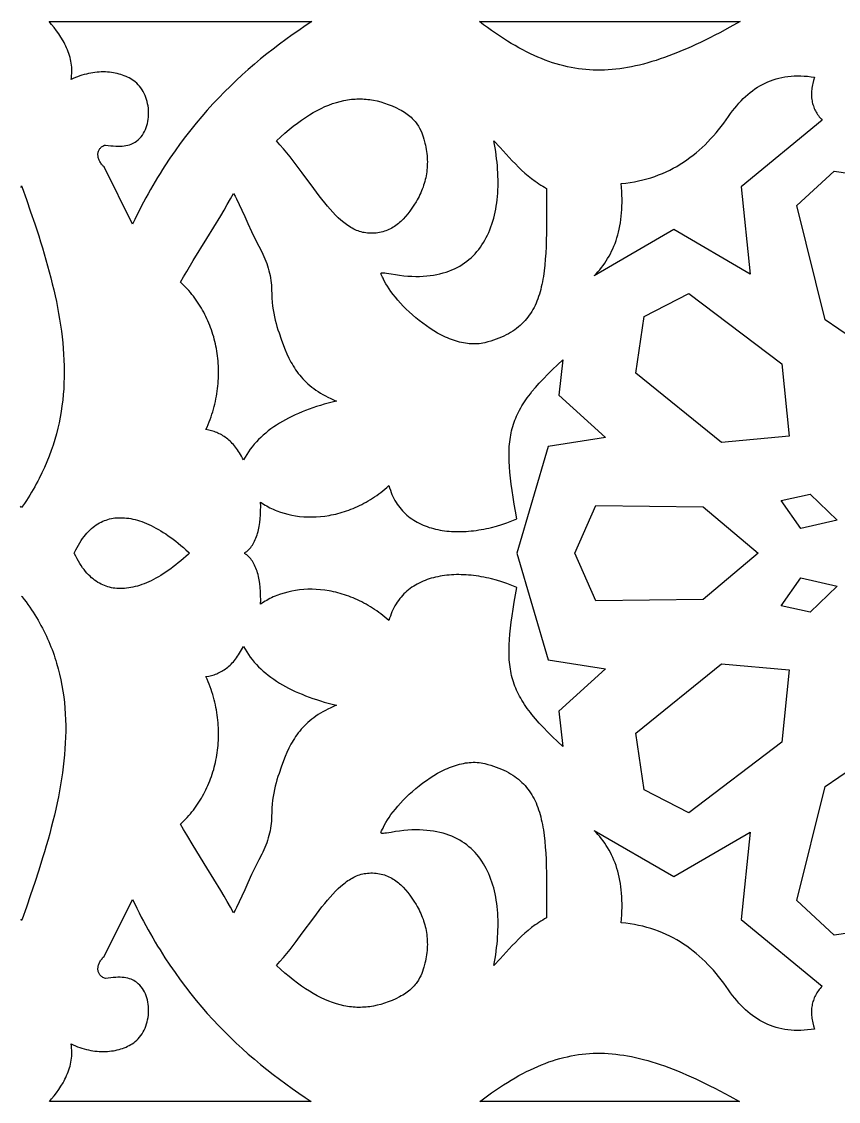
# Model space of a CAD drawing. Extents: x -575 to 575, y -425 to 425.
# Drawn here: x -136.1 to -75.6, y -365 to -285 of the extents above; entities that cross this region are included whole.
import ezdxf

# ---------------------------------------------------------------- set-up
doc = ezdxf.new("R2010")
doc.units = 0
doc.layers.add('LAYER_1', color=18, linetype='CONTINUOUS')

msp = doc.modelspace()

# ---------------------------------------------------------------- linework, layer by layer
at = {"layer": 'LAYER_1'}
for points in [[(-115.069, -285.356), (-115.553, -285.683), (-116.033, -286.018), (-116.51, -286.36), (-116.984, -286.709), (-117.453, -287.066), (-117.919, -287.431), (-118.381, -287.804), (-118.838, -288.186), (-119.291, -288.577), (-119.74, -288.977), (-120.184, -289.386), (-120.623, -289.806), (-121.058, -290.235), (-121.487, -290.675), (-121.911, -291.125), (-122.33, -291.587), (-122.743, -292.059), (-123.151, -292.544), (-123.553, -293.04), (-123.949, -293.548), (-124.339, -294.069), (-124.722, -294.603), (-125.099, -295.15), (-125.47, -295.71), (-125.653, -295.995), (-125.834, -296.284), (-126.014, -296.576), (-126.191, -296.872), (-126.367, -297.171), (-126.542, -297.474), (-126.714, -297.78), (-126.885, -298.091), (-127.054, -298.405), (-127.221, -298.722), (-127.386, -299.044), (-127.549, -299.369), (-127.711, -299.698), (-127.87, -300.031), (-129.981, -295.799), (-130.034, -295.747), (-130.085, -295.694), (-130.132, -295.639), (-130.176, -295.583), (-130.217, -295.525), (-130.254, -295.467), (-130.288, -295.407), (-130.319, -295.347), (-130.346, -295.287), (-130.37, -295.226), (-130.389, -295.165), (-130.406, -295.104), (-130.418, -295.044), (-130.427, -294.984), (-130.432, -294.924), (-130.433, -294.865), (-130.43, -294.807), (-130.423, -294.751), (-130.412, -294.695), (-130.396, -294.641), (-130.377, -294.589), (-130.353, -294.539), (-130.325, -294.49), (-130.293, -294.444), (-130.256, -294.4), (-130.215, -294.359), (-130.17, -294.32), (-130.119, -294.284), (-130.065, -294.251), (-130.005, -294.222), (-129.941, -294.196), (-129.872, -294.174), (-129.671, -294.204), (-129.479, -294.228), (-129.295, -294.245), (-129.119, -294.256), (-128.951, -294.26), (-128.791, -294.258), (-128.639, -294.25), (-128.493, -294.235), (-128.355, -294.213), (-128.224, -294.186), (-128.099, -294.152), (-127.982, -294.111), (-127.87, -294.064), (-127.765, -294.011), (-127.666, -293.952), (-127.572, -293.886), (-127.451, -293.786), (-127.34, -293.677), (-127.237, -293.561), (-127.143, -293.438), (-127.058, -293.308), (-126.982, -293.173), (-126.914, -293.031), (-126.856, -292.885), (-126.805, -292.735), (-126.763, -292.581), (-126.73, -292.423), (-126.704, -292.264), (-126.687, -292.102), (-126.678, -291.939), (-126.677, -291.775), (-126.683, -291.61), (-126.698, -291.446), (-126.72, -291.283), (-126.749, -291.122), (-126.786, -290.962), (-126.831, -290.805), (-126.883, -290.651), (-126.942, -290.501), (-127.008, -290.355), (-127.081, -290.214), (-127.161, -290.079), (-127.248, -289.95), (-127.342, -289.827), (-127.442, -289.711), (-127.549, -289.604), (-127.663, -289.504), (-127.782, -289.414), (-127.889, -289.342), (-128, -289.275), (-128.114, -289.211), (-128.232, -289.152), (-128.353, -289.096), (-128.478, -289.045), (-128.606, -288.997), (-128.737, -288.954), (-128.871, -288.915), (-129.007, -288.88), (-129.147, -288.85), (-129.288, -288.823), (-129.433, -288.802), (-129.579, -288.785), (-129.727, -288.773), (-129.877, -288.765), (-130.029, -288.762), (-130.183, -288.764), (-130.338, -288.77), (-130.495, -288.782), (-130.653, -288.798), (-130.812, -288.82), (-130.971, -288.846), (-131.132, -288.878), (-131.293, -288.915), (-131.455, -288.957), (-131.617, -289.004), (-131.779, -289.057), (-131.942, -289.115), (-132.104, -289.179), (-132.267, -289.249), (-132.429, -289.323), (-132.403, -289.171), (-132.384, -289.018), (-132.373, -288.867), (-132.368, -288.716), (-132.37, -288.566), (-132.378, -288.417), (-132.391, -288.269), (-132.411, -288.122), (-132.437, -287.976), (-132.467, -287.831), (-132.503, -287.687), (-132.544, -287.544), (-132.589, -287.403), (-132.639, -287.263), (-132.693, -287.124), (-132.752, -286.987), (-132.814, -286.851), (-132.879, -286.717), (-132.948, -286.584), (-133.02, -286.453), (-133.173, -286.197), (-133.336, -285.947), (-133.506, -285.706), (-133.683, -285.473), (-133.865, -285.249), (-134.049, -285.034), (-114.582, -285.034)], [(-83.611, -285.457), (-84.359, -285.854), (-84.725, -286.043), (-85.087, -286.226), (-85.443, -286.402), (-85.795, -286.571), (-86.142, -286.734), (-86.485, -286.891), (-86.823, -287.041), (-87.157, -287.184), (-87.488, -287.321), (-87.814, -287.451), (-88.136, -287.575), (-88.455, -287.691), (-88.771, -287.801), (-89.083, -287.905), (-89.392, -288.001), (-89.698, -288.091), (-90.001, -288.175), (-90.301, -288.251), (-90.598, -288.32), (-90.893, -288.383), (-91.186, -288.439), (-91.476, -288.488), (-91.764, -288.53), (-92.05, -288.565), (-92.335, -288.593), (-92.617, -288.614), (-92.898, -288.628), (-93.178, -288.635), (-93.456, -288.636), (-93.733, -288.629), (-94.009, -288.615), (-94.284, -288.594), (-94.559, -288.565), (-94.833, -288.53), (-95.106, -288.487), (-95.379, -288.438), (-95.651, -288.381), (-95.924, -288.317), (-96.197, -288.245), (-96.469, -288.167), (-96.742, -288.081), (-97.016, -287.987), (-97.29, -287.887), (-97.565, -287.779), (-97.841, -287.664), (-98.118, -287.541), (-98.395, -287.411), (-98.675, -287.273), (-98.955, -287.128), (-99.237, -286.976), (-99.521, -286.816), (-99.807, -286.648), (-100.094, -286.473), (-100.384, -286.29), (-100.675, -286.1), (-100.97, -285.902), (-101.266, -285.697), (-101.566, -285.483), (-101.868, -285.263), (-102.173, -285.034), (-82.842, -285.034)], [(-78.357, -289.054), (-78.108, -289.065), (-77.855, -289.086), (-77.597, -289.115), (-77.334, -289.153), (-77.408, -289.387), (-77.468, -289.617), (-77.493, -289.729), (-77.514, -289.841), (-77.531, -289.952), (-77.545, -290.061), (-77.555, -290.169), (-77.561, -290.276), (-77.564, -290.382), (-77.563, -290.486), (-77.558, -290.59), (-77.55, -290.692), (-77.538, -290.793), (-77.523, -290.892), (-77.503, -290.991), (-77.481, -291.089), (-77.454, -291.185), (-77.424, -291.28), (-77.39, -291.374), (-77.353, -291.466), (-77.312, -291.558), (-77.267, -291.648), (-77.219, -291.737), (-77.167, -291.825), (-77.111, -291.912), (-77.052, -291.997), (-76.989, -292.082), (-76.922, -292.165), (-76.852, -292.247), (-76.778, -292.328), (-82.776, -297.266), (-82.11, -303.732), (-87.774, -300.44), (-93.661, -303.85), (-93.521, -303.706), (-93.385, -303.558), (-93.254, -303.406), (-93.127, -303.251), (-93.004, -303.091), (-92.887, -302.927), (-92.774, -302.759), (-92.666, -302.587), (-92.562, -302.41), (-92.464, -302.229), (-92.37, -302.043), (-92.282, -301.854), (-92.198, -301.659), (-92.12, -301.46), (-92.047, -301.256), (-91.979, -301.048), (-91.917, -300.835), (-91.86, -300.617), (-91.808, -300.394), (-91.762, -300.167), (-91.721, -299.934), (-91.687, -299.696), (-91.657, -299.453), (-91.634, -299.206), (-91.616, -298.952), (-91.605, -298.694), (-91.599, -298.43), (-91.599, -298.161), (-91.606, -297.887), (-91.618, -297.607), (-91.637, -297.322), (-91.662, -297.03), (-91.329, -296.995), (-91.003, -296.95), (-90.682, -296.897), (-90.369, -296.834), (-90.061, -296.763), (-89.759, -296.683), (-89.463, -296.595), (-89.173, -296.499), (-88.888, -296.394), (-88.609, -296.282), (-88.336, -296.162), (-88.068, -296.033), (-87.805, -295.898), (-87.548, -295.755), (-87.296, -295.604), (-87.049, -295.446), (-86.806, -295.282), (-86.569, -295.11), (-86.337, -294.931), (-86.109, -294.746), (-85.885, -294.554), (-85.666, -294.356), (-85.452, -294.152), (-85.242, -293.941), (-85.036, -293.725), (-84.834, -293.503), (-84.636, -293.274), (-84.442, -293.041), (-84.252, -292.802), (-84.066, -292.557), (-83.883, -292.307), (-83.704, -292.053), (-83.557, -291.844), (-83.407, -291.643), (-83.254, -291.448), (-83.099, -291.261), (-82.941, -291.08), (-82.78, -290.907), (-82.616, -290.741), (-82.45, -290.582), (-82.28, -290.431), (-82.107, -290.287), (-81.93, -290.15), (-81.751, -290.022), (-81.568, -289.901), (-81.381, -289.787), (-81.191, -289.682), (-80.997, -289.584), (-80.8, -289.494), (-80.598, -289.413), (-80.393, -289.339), (-80.184, -289.274), (-79.97, -289.217), (-79.753, -289.168), (-79.531, -289.127), (-79.305, -289.095), (-79.075, -289.072), (-78.84, -289.057), (-78.601, -289.051)], [(-110.972, -290.759), (-110.835, -290.762), (-110.699, -290.769), (-110.562, -290.78), (-110.425, -290.793), (-110.289, -290.811), (-110.152, -290.831), (-110.016, -290.855), (-109.742, -290.912), (-109.469, -290.983), (-109.195, -291.067), (-108.92, -291.164), (-108.644, -291.274), (-108.368, -291.398), (-108.09, -291.534), (-107.962, -291.603), (-107.839, -291.673), (-107.723, -291.745), (-107.613, -291.818), (-107.509, -291.893), (-107.41, -291.968), (-107.316, -292.045), (-107.228, -292.123), (-107.145, -292.202), (-107.067, -292.282), (-106.994, -292.362), (-106.925, -292.443), (-106.86, -292.524), (-106.799, -292.606), (-106.69, -292.771), (-106.595, -292.935), (-106.513, -293.099), (-106.442, -293.262), (-106.381, -293.422), (-106.328, -293.58), (-106.283, -293.733), (-106.206, -294.025), (-106.169, -294.185), (-106.136, -294.343), (-106.108, -294.501), (-106.083, -294.657), (-106.063, -294.812), (-106.048, -294.967), (-106.036, -295.12), (-106.029, -295.272), (-106.026, -295.423), (-106.027, -295.573), (-106.032, -295.722), (-106.041, -295.87), (-106.054, -296.017), (-106.071, -296.163), (-106.092, -296.308), (-106.117, -296.452), (-106.146, -296.595), (-106.179, -296.737), (-106.215, -296.878), (-106.255, -297.018), (-106.299, -297.158), (-106.347, -297.296), (-106.398, -297.434), (-106.453, -297.57), (-106.512, -297.706), (-106.574, -297.841), (-106.64, -297.976), (-106.709, -298.109), (-106.782, -298.241), (-106.858, -298.373), (-107.02, -298.634), (-107.169, -298.857), (-107.323, -299.071), (-107.481, -299.276), (-107.644, -299.471), (-107.813, -299.655), (-107.9, -299.742), (-107.989, -299.827), (-108.079, -299.908), (-108.171, -299.986), (-108.265, -300.061), (-108.361, -300.132), (-108.458, -300.199), (-108.558, -300.263), (-108.661, -300.323), (-108.765, -300.379), (-108.872, -300.431), (-108.981, -300.48), (-109.092, -300.523), (-109.206, -300.563), (-109.323, -300.598), (-109.442, -300.629), (-109.564, -300.655), (-109.689, -300.676), (-109.817, -300.692), (-109.948, -300.704), (-110.082, -300.71), (-110.218, -300.712), (-110.34, -300.708), (-110.46, -300.699), (-110.579, -300.685), (-110.696, -300.665), (-110.812, -300.641), (-110.927, -300.612), (-111.041, -300.578), (-111.153, -300.539), (-111.264, -300.495), (-111.374, -300.447), (-111.483, -300.395), (-111.591, -300.338), (-111.698, -300.277), (-111.805, -300.212), (-111.91, -300.143), (-112.015, -300.07), (-112.119, -299.994), (-112.222, -299.913), (-112.427, -299.741), (-112.631, -299.555), (-112.832, -299.357), (-113.033, -299.146), (-113.233, -298.924), (-113.432, -298.691), (-113.632, -298.448), (-113.832, -298.196), (-114.034, -297.935), (-114.442, -297.393), (-115.29, -296.243), (-115.736, -295.648), (-115.967, -295.348), (-116.202, -295.047), (-116.444, -294.747), (-116.692, -294.448), (-116.946, -294.151), (-117.208, -293.856), (-116.891, -293.568), (-116.578, -293.294), (-116.268, -293.034), (-115.961, -292.789), (-115.658, -292.558), (-115.358, -292.341), (-115.061, -292.138), (-114.766, -291.949), (-114.474, -291.774), (-114.184, -291.614), (-113.897, -291.467), (-113.611, -291.334), (-113.328, -291.215), (-113.046, -291.11), (-112.766, -291.019), (-112.487, -290.941), (-112.209, -290.878), (-112.071, -290.851), (-111.933, -290.827), (-111.795, -290.807), (-111.658, -290.791), (-111.52, -290.778), (-111.383, -290.768), (-111.246, -290.761), (-111.109, -290.758)], [(-100.638, -294.356), (-100.185, -294.851), (-99.733, -295.336), (-99.504, -295.572), (-99.273, -295.804), (-99.038, -296.03), (-98.798, -296.249), (-98.551, -296.461), (-98.297, -296.666), (-98.035, -296.861), (-97.9, -296.956), (-97.763, -297.047), (-97.623, -297.137), (-97.481, -297.223), (-97.335, -297.307), (-97.187, -297.388), (-97.192, -299.664), (-97.197, -300.195), (-97.205, -300.712), (-97.217, -301.213), (-97.234, -301.7), (-97.257, -302.171), (-97.287, -302.628), (-97.326, -303.069), (-97.374, -303.495), (-97.431, -303.906), (-97.464, -304.106), (-97.5, -304.302), (-97.539, -304.494), (-97.581, -304.682), (-97.627, -304.867), (-97.675, -305.048), (-97.728, -305.225), (-97.784, -305.398), (-97.843, -305.567), (-97.907, -305.733), (-97.974, -305.895), (-98.046, -306.053), (-98.122, -306.207), (-98.202, -306.357), (-98.287, -306.504), (-98.377, -306.646), (-98.471, -306.785), (-98.57, -306.92), (-98.674, -307.051), (-98.783, -307.179), (-98.897, -307.302), (-99.017, -307.422), (-99.142, -307.538), (-99.273, -307.65), (-99.41, -307.758), (-99.552, -307.862), (-99.701, -307.963), (-99.855, -308.059), (-100.016, -308.152), (-100.183, -308.241), (-100.357, -308.326), (-100.537, -308.407), (-100.724, -308.485), (-100.918, -308.558), (-101.119, -308.628), (-101.326, -308.693), (-101.541, -308.755), (-101.764, -308.813), (-101.904, -308.845), (-102.046, -308.87), (-102.189, -308.889), (-102.333, -308.901), (-102.477, -308.908), (-102.622, -308.909), (-102.768, -308.904), (-102.915, -308.893), (-103.061, -308.878), (-103.209, -308.857), (-103.356, -308.831), (-103.504, -308.8), (-103.652, -308.764), (-103.8, -308.723), (-103.948, -308.678), (-104.096, -308.629), (-104.243, -308.576), (-104.391, -308.518), (-104.537, -308.457), (-104.684, -308.392), (-104.829, -308.323), (-104.974, -308.251), (-105.262, -308.098), (-105.546, -307.932), (-105.825, -307.755), (-106.099, -307.569), (-106.368, -307.375), (-106.629, -307.174), (-106.883, -306.966), (-107.129, -306.754), (-107.367, -306.538), (-107.594, -306.32), (-107.812, -306.101), (-108.018, -305.882), (-108.213, -305.664), (-108.396, -305.449), (-108.565, -305.237), (-108.721, -305.03), (-108.862, -304.829), (-108.988, -304.636), (-109.098, -304.45), (-109.192, -304.275), (-109.268, -304.11), (-109.306, -304.026), (-109.344, -303.95), (-109.411, -303.823), (-109.436, -303.773), (-109.453, -303.73), (-109.46, -303.696), (-109.459, -303.681), (-109.454, -303.669), (-109.446, -303.659), (-109.434, -303.65), (-109.397, -303.639), (-109.342, -303.635), (-109.267, -303.638), (-109.168, -303.649), (-109.046, -303.666), (-108.718, -303.721), (-108.395, -303.775), (-108.079, -303.819), (-107.77, -303.853), (-107.469, -303.878), (-107.176, -303.894), (-106.89, -303.901), (-106.611, -303.9), (-106.339, -303.889), (-106.075, -303.87), (-105.818, -303.842), (-105.568, -303.807), (-105.325, -303.763), (-105.089, -303.711), (-104.86, -303.651), (-104.638, -303.584), (-104.422, -303.509), (-104.214, -303.426), (-104.012, -303.337), (-103.817, -303.24), (-103.629, -303.136), (-103.447, -303.025), (-103.271, -302.908), (-103.102, -302.784), (-102.94, -302.654), (-102.784, -302.517), (-102.634, -302.375), (-102.491, -302.226), (-102.353, -302.072), (-102.222, -301.912), (-102.097, -301.746), (-101.978, -301.575), (-101.865, -301.399), (-101.758, -301.218), (-101.657, -301.031), (-101.562, -300.84), (-101.472, -300.645), (-101.389, -300.444), (-101.311, -300.24), (-101.238, -300.031), (-101.171, -299.818), (-101.11, -299.601), (-101.054, -299.38), (-101.004, -299.156), (-100.958, -298.928), (-100.919, -298.697), (-100.884, -298.462), (-100.855, -298.225), (-100.831, -297.984), (-100.812, -297.741), (-100.798, -297.495), (-100.789, -297.247), (-100.785, -296.996), (-100.785, -296.743), (-100.791, -296.488), (-100.802, -296.231), (-100.817, -295.972), (-100.837, -295.712), (-100.861, -295.45), (-100.89, -295.187), (-100.924, -294.923), (-100.962, -294.657), (-101.004, -294.391), (-101.051, -294.124), (-101.102, -293.856)], [(-72.161, -296.647), (-70.098, -305.051), (-72.503, -309.874), (-76.549, -307.108), (-78.644, -298.662), (-75.887, -296.109)], [(-120.27, -297.961), (-120.165, -298.164), (-119.966, -298.574), (-119.769, -299.002), (-119.56, -299.468), (-119.323, -299.992), (-119.044, -300.591), (-118.708, -301.286), (-118.513, -301.675), (-118.299, -302.095), (-118.217, -302.26), (-118.138, -302.428), (-118.064, -302.599), (-117.994, -302.773), (-117.928, -302.948), (-117.867, -303.125), (-117.811, -303.303), (-117.76, -303.482), (-117.715, -303.661), (-117.675, -303.841), (-117.641, -304.021), (-117.612, -304.2), (-117.59, -304.378), (-117.575, -304.556), (-117.565, -304.732), (-117.563, -304.906), (-117.56, -305.221), (-117.547, -305.524), (-117.525, -305.816), (-117.495, -306.097), (-117.457, -306.368), (-117.412, -306.632), (-117.359, -306.887), (-117.301, -307.136), (-117.237, -307.38), (-117.168, -307.62), (-117.094, -307.856), (-117.017, -308.09), (-116.852, -308.555), (-116.679, -309.024), (-116.558, -309.337), (-116.427, -309.645), (-116.286, -309.947), (-116.211, -310.096), (-116.133, -310.243), (-116.052, -310.388), (-115.967, -310.532), (-115.878, -310.673), (-115.785, -310.813), (-115.687, -310.951), (-115.586, -311.087), (-115.479, -311.221), (-115.368, -311.353), (-115.252, -311.482), (-115.131, -311.61), (-115.004, -311.735), (-114.871, -311.858), (-114.733, -311.979), (-114.588, -312.097), (-114.437, -312.213), (-114.28, -312.326), (-114.116, -312.437), (-113.945, -312.545), (-113.768, -312.651), (-113.582, -312.754), (-113.39, -312.854), (-113.189, -312.951), (-112.981, -313.046), (-112.765, -313.137), (-113.069, -313.213), (-113.367, -313.291), (-113.661, -313.374), (-113.95, -313.459), (-114.233, -313.549), (-114.511, -313.641), (-114.784, -313.738), (-115.051, -313.838), (-115.313, -313.942), (-115.569, -314.05), (-115.819, -314.162), (-116.064, -314.278), (-116.303, -314.397), (-116.537, -314.521), (-116.764, -314.649), (-116.985, -314.78), (-117.2, -314.916), (-117.409, -315.056), (-117.612, -315.201), (-117.809, -315.35), (-117.999, -315.503), (-118.183, -315.66), (-118.36, -315.822), (-118.531, -315.988), (-118.695, -316.159), (-118.852, -316.335), (-119.003, -316.515), (-119.146, -316.7), (-119.283, -316.89), (-119.413, -317.084), (-119.536, -317.283), (-119.651, -317.488), (-119.72, -317.354), (-119.79, -317.225), (-119.861, -317.101), (-119.934, -316.982), (-120.008, -316.867), (-120.083, -316.757), (-120.16, -316.651), (-120.238, -316.549), (-120.317, -316.452), (-120.397, -316.359), (-120.478, -316.27), (-120.561, -316.186), (-120.645, -316.105), (-120.729, -316.028), (-120.815, -315.956), (-120.902, -315.887), (-120.99, -315.822), (-121.08, -315.76), (-121.17, -315.703), (-121.261, -315.648), (-121.353, -315.598), (-121.446, -315.551), (-121.541, -315.507), (-121.636, -315.466), (-121.732, -315.429), (-121.829, -315.395), (-122.025, -315.336), (-122.225, -315.289), (-122.428, -315.254), (-122.345, -315.065), (-122.266, -314.876), (-122.191, -314.686), (-122.121, -314.497), (-122.054, -314.307), (-121.99, -314.116), (-121.931, -313.926), (-121.876, -313.736), (-121.824, -313.545), (-121.776, -313.355), (-121.733, -313.164), (-121.692, -312.974), (-121.656, -312.784), (-121.623, -312.593), (-121.594, -312.404), (-121.569, -312.214), (-121.548, -312.025), (-121.53, -311.836), (-121.515, -311.647), (-121.505, -311.459), (-121.498, -311.272), (-121.494, -311.085), (-121.494, -310.898), (-121.498, -310.713), (-121.505, -310.527), (-121.516, -310.343), (-121.53, -310.159), (-121.547, -309.977), (-121.568, -309.795), (-121.593, -309.614), (-121.621, -309.434), (-121.652, -309.254), (-121.686, -309.076), (-121.724, -308.899), (-121.765, -308.724), (-121.81, -308.549), (-121.858, -308.375), (-121.909, -308.203), (-121.963, -308.032), (-122.021, -307.863), (-122.081, -307.695), (-122.145, -307.528), (-122.212, -307.363), (-122.283, -307.199), (-122.356, -307.037), (-122.432, -306.877), (-122.512, -306.718), (-122.595, -306.561), (-122.68, -306.406), (-122.769, -306.252), (-122.861, -306.101), (-122.955, -305.951), (-123.053, -305.803), (-123.153, -305.658), (-123.257, -305.514), (-123.363, -305.372), (-123.472, -305.233), (-123.584, -305.096), (-123.699, -304.96), (-123.817, -304.828), (-123.938, -304.697), (-124.061, -304.569), (-124.187, -304.443), (-124.316, -304.32), (-124.092, -303.93), (-123.859, -303.536), (-123.374, -302.735), (-122.358, -301.092), (-121.843, -300.259), (-121.337, -299.423), (-121.089, -299.005), (-120.846, -298.587), (-120.61, -298.171), (-120.381, -297.755)], [(-79.748, -310.389), (-79.225, -315.743), (-84.233, -316.201), (-90.569, -311.066), (-89.952, -306.867), (-86.655, -305.166)], [(-96.279, -312.703), (-92.836, -315.842), (-97.084, -316.504), (-99.394, -324.398), (-97.084, -332.291), (-92.836, -332.954), (-96.279, -336.092), (-95.993, -338.715), (-96.388, -338.346), (-96.758, -337.991), (-97.106, -337.646), (-97.431, -337.312), (-97.733, -336.986), (-98.014, -336.668), (-98.273, -336.356), (-98.395, -336.202), (-98.512, -336.049), (-98.624, -335.897), (-98.731, -335.746), (-98.832, -335.596), (-98.929, -335.446), (-99.022, -335.296), (-99.109, -335.146), (-99.192, -334.997), (-99.271, -334.847), (-99.344, -334.697), (-99.414, -334.547), (-99.479, -334.396), (-99.539, -334.244), (-99.596, -334.091), (-99.648, -333.937), (-99.696, -333.782), (-99.74, -333.625), (-99.78, -333.467), (-99.816, -333.307), (-99.848, -333.145), (-99.876, -332.982), (-99.901, -332.816), (-99.922, -332.647), (-99.939, -332.477), (-99.953, -332.303), (-99.963, -332.127), (-99.97, -331.948), (-99.973, -331.765), (-99.974, -331.579), (-99.964, -331.198), (-99.943, -330.801), (-99.909, -330.388), (-99.864, -329.957), (-99.809, -329.508), (-99.743, -329.038), (-99.667, -328.548), (-99.582, -328.034), (-99.488, -327.497), (-99.386, -326.935), (-99.76, -326.783), (-100.137, -326.643), (-100.516, -326.516), (-100.895, -326.403), (-101.275, -326.302), (-101.465, -326.257), (-101.654, -326.216), (-101.843, -326.178), (-102.032, -326.143), (-102.22, -326.112), (-102.408, -326.084), (-102.595, -326.06), (-102.781, -326.039), (-102.967, -326.022), (-103.151, -326.009), (-103.334, -325.999), (-103.517, -325.993), (-103.697, -325.991), (-103.877, -325.992), (-104.055, -325.997), (-104.232, -326.006), (-104.407, -326.019), (-104.58, -326.036), (-104.751, -326.056), (-104.921, -326.08), (-105.088, -326.108), (-105.253, -326.141), (-105.416, -326.177), (-105.577, -326.217), (-105.736, -326.261), (-105.892, -326.309), (-106.045, -326.361), (-106.196, -326.417), (-106.344, -326.478), (-106.489, -326.542), (-106.631, -326.611), (-106.77, -326.684), (-106.906, -326.761), (-107.039, -326.842), (-107.168, -326.927), (-107.294, -327.017), (-107.417, -327.111), (-107.536, -327.21), (-107.651, -327.313), (-107.762, -327.42), (-107.87, -327.531), (-107.973, -327.648), (-108.073, -327.768), (-108.168, -327.893), (-108.259, -328.023), (-108.346, -328.157), (-108.428, -328.296), (-108.505, -328.439), (-108.578, -328.587), (-108.647, -328.739), (-108.71, -328.896), (-108.768, -329.058), (-108.822, -329.225), (-108.87, -329.396), (-109.019, -329.266), (-109.169, -329.139), (-109.32, -329.017), (-109.472, -328.899), (-109.625, -328.784), (-109.779, -328.674), (-109.934, -328.567), (-110.09, -328.465), (-110.247, -328.366), (-110.404, -328.271), (-110.563, -328.18), (-110.722, -328.093), (-110.881, -328.009), (-111.041, -327.93), (-111.202, -327.854), (-111.362, -327.781), (-111.524, -327.713), (-111.685, -327.648), (-111.847, -327.586), (-112.009, -327.529), (-112.171, -327.475), (-112.333, -327.424), (-112.495, -327.377), (-112.657, -327.333), (-112.818, -327.293), (-112.98, -327.257), (-113.141, -327.224), (-113.302, -327.194), (-113.623, -327.145), (-113.942, -327.109), (-114.258, -327.086), (-114.572, -327.076), (-114.882, -327.078), (-115.188, -327.094), (-115.489, -327.121), (-115.786, -327.161), (-116.078, -327.213), (-116.363, -327.277), (-116.643, -327.352), (-116.915, -327.438), (-117.181, -327.536), (-117.31, -327.589), (-117.438, -327.644), (-117.564, -327.702), (-117.688, -327.763), (-117.809, -327.827), (-117.928, -327.893), (-118.045, -327.962), (-118.16, -328.034), (-118.272, -328.108), (-118.382, -328.184), (-118.375, -327.863), (-118.378, -327.549), (-118.39, -327.242), (-118.412, -326.945), (-118.444, -326.658), (-118.487, -326.381), (-118.513, -326.247), (-118.541, -326.116), (-118.572, -325.988), (-118.606, -325.864), (-118.643, -325.742), (-118.683, -325.625), (-118.726, -325.511), (-118.772, -325.4), (-118.821, -325.293), (-118.873, -325.191), (-118.928, -325.092), (-118.987, -324.998), (-119.049, -324.907), (-119.114, -324.822), (-119.183, -324.74), (-119.255, -324.664), (-119.33, -324.592), (-119.409, -324.524), (-119.492, -324.462), (-119.578, -324.405), (-119.602, -324.405), (-119.59, -324.398), (-119.602, -324.39), (-119.578, -324.39), (-119.492, -324.333), (-119.409, -324.271), (-119.33, -324.204), (-119.255, -324.132), (-119.183, -324.055), (-119.114, -323.974), (-119.049, -323.888), (-118.987, -323.798), (-118.928, -323.703), (-118.873, -323.605), (-118.821, -323.502), (-118.772, -323.395), (-118.726, -323.285), (-118.683, -323.171), (-118.643, -323.053), (-118.606, -322.932), (-118.572, -322.807), (-118.541, -322.679), (-118.513, -322.548), (-118.487, -322.414), (-118.444, -322.138), (-118.412, -321.85), (-118.39, -321.553), (-118.378, -321.247), (-118.375, -320.933), (-118.382, -320.612), (-118.272, -320.688), (-118.16, -320.762), (-118.045, -320.833), (-117.928, -320.902), (-117.809, -320.968), (-117.688, -321.032), (-117.564, -321.093), (-117.438, -321.151), (-117.31, -321.207), (-117.181, -321.26), (-116.915, -321.357), (-116.643, -321.444), (-116.363, -321.519), (-116.078, -321.582), (-115.786, -321.634), (-115.489, -321.674), (-115.188, -321.702), (-114.882, -321.717), (-114.572, -321.72), (-114.258, -321.71), (-113.942, -321.687), (-113.623, -321.651), (-113.302, -321.602), (-113.141, -321.572), (-112.98, -321.539), (-112.818, -321.502), (-112.657, -321.462), (-112.495, -321.418), (-112.333, -321.371), (-112.171, -321.321), (-112.009, -321.267), (-111.847, -321.209), (-111.685, -321.148), (-111.524, -321.083), (-111.362, -321.014), (-111.202, -320.942), (-111.041, -320.866), (-110.881, -320.786), (-110.722, -320.703), (-110.563, -320.615), (-110.404, -320.524), (-110.247, -320.429), (-110.09, -320.331), (-109.934, -320.228), (-109.779, -320.122), (-109.625, -320.011), (-109.472, -319.897), (-109.32, -319.778), (-109.169, -319.656), (-109.019, -319.53), (-108.87, -319.399), (-108.822, -319.57), (-108.768, -319.737), (-108.71, -319.899), (-108.647, -320.056), (-108.578, -320.209), (-108.505, -320.357), (-108.428, -320.5), (-108.346, -320.639), (-108.259, -320.773), (-108.168, -320.902), (-108.073, -321.027), (-107.973, -321.148), (-107.87, -321.264), (-107.762, -321.376), (-107.651, -321.483), (-107.536, -321.586), (-107.417, -321.684), (-107.294, -321.778), (-107.168, -321.868), (-107.039, -321.954), (-106.906, -322.035), (-106.77, -322.112), (-106.631, -322.185), (-106.489, -322.253), (-106.344, -322.318), (-106.196, -322.378), (-106.045, -322.434), (-105.892, -322.487), (-105.736, -322.535), (-105.577, -322.579), (-105.416, -322.619), (-105.253, -322.655), (-105.088, -322.687), (-104.921, -322.715), (-104.751, -322.739), (-104.58, -322.76), (-104.407, -322.776), (-104.232, -322.789), (-104.055, -322.798), (-103.877, -322.803), (-103.697, -322.805), (-103.517, -322.802), (-103.334, -322.796), (-103.151, -322.786), (-102.967, -322.773), (-102.781, -322.756), (-102.595, -322.736), (-102.408, -322.711), (-102.22, -322.684), (-102.032, -322.653), (-101.843, -322.618), (-101.654, -322.58), (-101.465, -322.538), (-101.275, -322.493), (-100.895, -322.393), (-100.516, -322.279), (-100.137, -322.152), (-99.76, -322.013), (-99.386, -321.86), (-99.488, -321.298), (-99.582, -320.761), (-99.667, -320.248), (-99.743, -319.757), (-99.809, -319.288), (-99.864, -318.838), (-99.909, -318.408), (-99.943, -317.995), (-99.964, -317.598), (-99.974, -317.216), (-99.973, -317.03), (-99.97, -316.848), (-99.963, -316.669), (-99.953, -316.492), (-99.939, -316.319), (-99.922, -316.148), (-99.901, -315.98), (-99.876, -315.814), (-99.848, -315.65), (-99.816, -315.488), (-99.78, -315.329), (-99.74, -315.17), (-99.696, -315.014), (-99.648, -314.859), (-99.596, -314.705), (-99.539, -314.552), (-99.479, -314.4), (-99.414, -314.249), (-99.344, -314.098), (-99.271, -313.948), (-99.192, -313.799), (-99.109, -313.649), (-99.022, -313.5), (-98.929, -313.35), (-98.832, -313.2), (-98.731, -313.049), (-98.624, -312.898), (-98.512, -312.746), (-98.395, -312.593), (-98.273, -312.439), (-98.014, -312.128), (-97.733, -311.809), (-97.431, -311.484), (-97.106, -311.149), (-96.758, -310.805), (-96.388, -310.449), (-95.993, -310.081)], [(-75.668, -321.955), (-78.347, -322.563), (-79.814, -320.507), (-77.652, -320.033)], [(-85.596, -320.97), (-81.506, -324.398), (-85.596, -327.825), (-93.553, -327.929), (-95.093, -324.398), (-93.553, -320.866)], [(-128.605, -321.774), (-128.456, -321.783), (-128.306, -321.798), (-128.152, -321.818), (-127.996, -321.844), (-127.837, -321.877), (-127.676, -321.915), (-127.513, -321.96), (-127.348, -322.01), (-127.18, -322.067), (-127.01, -322.13), (-126.838, -322.199), (-126.664, -322.275), (-126.489, -322.357), (-126.312, -322.445), (-126.133, -322.539), (-125.953, -322.64), (-125.772, -322.747), (-125.59, -322.86), (-125.406, -322.98), (-125.222, -323.105), (-125.037, -323.237), (-124.851, -323.375), (-124.665, -323.519), (-124.478, -323.67), (-124.29, -323.826), (-124.103, -323.989), (-123.915, -324.157), (-123.727, -324.331), (-123.658, -324.398), (-123.727, -324.464), (-123.915, -324.638), (-124.103, -324.807), (-124.29, -324.969), (-124.478, -325.126), (-124.665, -325.276), (-124.851, -325.42), (-125.037, -325.558), (-125.222, -325.69), (-125.406, -325.816), (-125.59, -325.935), (-125.772, -326.049), (-125.953, -326.156), (-126.133, -326.256), (-126.312, -326.351), (-126.489, -326.439), (-126.664, -326.521), (-126.838, -326.596), (-127.01, -326.665), (-127.18, -326.728), (-127.348, -326.785), (-127.513, -326.836), (-127.676, -326.88), (-127.837, -326.919), (-127.996, -326.951), (-128.152, -326.977), (-128.306, -326.998), (-128.456, -327.012), (-128.605, -327.021), (-128.75, -327.025), (-128.894, -327.022), (-129.034, -327.014), (-129.172, -327.001), (-129.308, -326.982), (-129.441, -326.957), (-129.572, -326.928), (-129.701, -326.892), (-129.829, -326.852), (-129.954, -326.805), (-130.078, -326.753), (-130.2, -326.695), (-130.321, -326.631), (-130.441, -326.561), (-130.559, -326.485), (-130.676, -326.402), (-130.793, -326.312), (-130.908, -326.216), (-131.021, -326.112), (-131.134, -326.001), (-131.246, -325.882), (-131.356, -325.755), (-131.464, -325.62), (-131.572, -325.477), (-131.677, -325.325), (-131.781, -325.166), (-131.882, -324.997), (-131.982, -324.82), (-132.079, -324.634), (-132.174, -324.438), (-132.192, -324.398), (-132.174, -324.357), (-132.079, -324.162), (-131.982, -323.976), (-131.882, -323.798), (-131.781, -323.63), (-131.677, -323.47), (-131.572, -323.319), (-131.464, -323.176), (-131.356, -323.041), (-131.246, -322.914), (-131.134, -322.795), (-131.021, -322.684), (-130.908, -322.58), (-130.793, -322.483), (-130.676, -322.393), (-130.559, -322.31), (-130.441, -322.234), (-130.321, -322.164), (-130.2, -322.1), (-130.078, -322.042), (-129.954, -321.99), (-129.829, -321.944), (-129.701, -321.903), (-129.572, -321.868), (-129.441, -321.838), (-129.308, -321.814), (-129.172, -321.795), (-129.034, -321.781), (-128.894, -321.773), (-128.75, -321.771)], [(-75.668, -326.84), (-77.652, -328.763), (-79.814, -328.288), (-78.347, -326.232)], [(-119.536, -331.512), (-119.413, -331.711), (-119.283, -331.906), (-119.146, -332.095), (-119.003, -332.28), (-118.852, -332.461), (-118.695, -332.636), (-118.531, -332.807), (-118.36, -332.973), (-118.183, -333.135), (-117.999, -333.293), (-117.809, -333.446), (-117.612, -333.595), (-117.409, -333.739), (-117.2, -333.879), (-116.985, -334.015), (-116.764, -334.147), (-116.537, -334.275), (-116.303, -334.398), (-116.064, -334.518), (-115.819, -334.634), (-115.569, -334.745), (-115.313, -334.853), (-115.051, -334.957), (-114.784, -335.057), (-114.511, -335.154), (-114.233, -335.247), (-113.95, -335.336), (-113.661, -335.422), (-113.367, -335.504), (-113.069, -335.583), (-112.765, -335.658), (-112.981, -335.75), (-113.189, -335.844), (-113.39, -335.942), (-113.582, -336.042), (-113.768, -336.145), (-113.945, -336.25), (-114.116, -336.359), (-114.28, -336.469), (-114.437, -336.583), (-114.588, -336.699), (-114.733, -336.817), (-114.871, -336.938), (-115.004, -337.06), (-115.131, -337.186), (-115.252, -337.313), (-115.368, -337.443), (-115.479, -337.575), (-115.586, -337.709), (-115.687, -337.844), (-115.785, -337.982), (-115.878, -338.122), (-115.967, -338.264), (-116.052, -338.407), (-116.133, -338.552), (-116.211, -338.699), (-116.286, -338.848), (-116.427, -339.15), (-116.558, -339.458), (-116.679, -339.772), (-116.852, -340.24), (-117.017, -340.705), (-117.094, -340.939), (-117.168, -341.176), (-117.237, -341.415), (-117.301, -341.659), (-117.359, -341.908), (-117.412, -342.164), (-117.457, -342.427), (-117.495, -342.698), (-117.525, -342.979), (-117.547, -343.271), (-117.56, -343.574), (-117.563, -343.89), (-117.565, -344.064), (-117.575, -344.24), (-117.59, -344.417), (-117.612, -344.596), (-117.641, -344.775), (-117.675, -344.954), (-117.715, -345.134), (-117.76, -345.314), (-117.811, -345.493), (-117.867, -345.671), (-117.928, -345.848), (-117.994, -346.023), (-118.064, -346.196), (-118.138, -346.367), (-118.217, -346.535), (-118.299, -346.701), (-118.513, -347.121), (-118.708, -347.51), (-119.044, -348.204), (-119.323, -348.804), (-119.56, -349.327), (-119.769, -349.794), (-119.966, -350.222), (-120.165, -350.631), (-120.27, -350.834), (-120.381, -351.04), (-120.61, -350.625), (-120.846, -350.208), (-121.089, -349.791), (-121.337, -349.372), (-121.843, -348.536), (-122.358, -347.703), (-123.374, -346.061), (-123.859, -345.259), (-124.092, -344.865), (-124.316, -344.476), (-124.187, -344.352), (-124.061, -344.227), (-123.938, -344.098), (-123.817, -343.968), (-123.699, -343.835), (-123.584, -343.7), (-123.472, -343.563), (-123.363, -343.423), (-123.257, -343.282), (-123.153, -343.138), (-123.053, -342.992), (-122.955, -342.844), (-122.861, -342.695), (-122.769, -342.543), (-122.68, -342.39), (-122.595, -342.234), (-122.512, -342.077), (-122.432, -341.919), (-122.356, -341.758), (-122.283, -341.596), (-122.212, -341.433), (-122.145, -341.267), (-122.081, -341.101), (-122.021, -340.933), (-121.963, -340.763), (-121.909, -340.592), (-121.858, -340.42), (-121.81, -340.247), (-121.765, -340.072), (-121.724, -339.896), (-121.686, -339.719), (-121.652, -339.541), (-121.621, -339.362), (-121.593, -339.182), (-121.568, -339.001), (-121.547, -338.819), (-121.53, -338.636), (-121.516, -338.452), (-121.505, -338.268), (-121.498, -338.083), (-121.494, -337.897), (-121.494, -337.711), (-121.498, -337.524), (-121.505, -337.336), (-121.515, -337.148), (-121.53, -336.96), (-121.548, -336.771), (-121.569, -336.581), (-121.594, -336.392), (-121.623, -336.202), (-121.656, -336.012), (-121.692, -335.822), (-121.733, -335.631), (-121.776, -335.441), (-121.824, -335.25), (-121.876, -335.06), (-121.931, -334.87), (-121.99, -334.679), (-122.054, -334.489), (-122.121, -334.299), (-122.191, -334.109), (-122.266, -333.92), (-122.345, -333.731), (-122.428, -333.542), (-122.225, -333.506), (-122.025, -333.459), (-121.829, -333.4), (-121.732, -333.366), (-121.636, -333.329), (-121.541, -333.289), (-121.446, -333.245), (-121.353, -333.198), (-121.261, -333.147), (-121.17, -333.093), (-121.08, -333.035), (-120.99, -332.974), (-120.902, -332.909), (-120.815, -332.84), (-120.729, -332.767), (-120.645, -332.69), (-120.561, -332.61), (-120.478, -332.525), (-120.397, -332.436), (-120.317, -332.343), (-120.238, -332.246), (-120.16, -332.145), (-120.083, -332.039), (-120.008, -331.929), (-119.934, -331.814), (-119.861, -331.694), (-119.79, -331.57), (-119.72, -331.441), (-119.651, -331.308)], [(-79.225, -333.052), (-79.748, -338.407), (-86.655, -343.629), (-89.952, -341.929), (-90.569, -337.73), (-84.233, -332.595)], [(-70.098, -343.744), (-72.161, -352.148), (-75.887, -352.686), (-78.644, -350.133), (-76.549, -341.688), (-72.503, -338.922)], [(-102.477, -339.888), (-102.333, -339.894), (-102.189, -339.907), (-102.046, -339.926), (-101.904, -339.951), (-101.764, -339.982), (-101.541, -340.04), (-101.326, -340.102), (-101.119, -340.168), (-100.918, -340.237), (-100.724, -340.311), (-100.537, -340.388), (-100.357, -340.469), (-100.183, -340.554), (-100.016, -340.643), (-99.855, -340.736), (-99.701, -340.833), (-99.552, -340.933), (-99.41, -341.037), (-99.273, -341.146), (-99.142, -341.258), (-99.017, -341.373), (-98.897, -341.493), (-98.783, -341.617), (-98.674, -341.744), (-98.57, -341.875), (-98.471, -342.01), (-98.377, -342.149), (-98.287, -342.292), (-98.202, -342.438), (-98.122, -342.589), (-98.046, -342.743), (-97.974, -342.901), (-97.907, -343.063), (-97.843, -343.228), (-97.784, -343.398), (-97.728, -343.571), (-97.675, -343.748), (-97.627, -343.929), (-97.581, -344.113), (-97.539, -344.302), (-97.5, -344.494), (-97.464, -344.69), (-97.431, -344.89), (-97.374, -345.301), (-97.326, -345.727), (-97.287, -346.168), (-97.257, -346.624), (-97.234, -347.096), (-97.217, -347.582), (-97.205, -348.084), (-97.197, -348.6), (-97.192, -349.132), (-97.187, -351.407), (-97.335, -351.488), (-97.481, -351.572), (-97.623, -351.659), (-97.763, -351.748), (-97.9, -351.84), (-98.035, -351.934), (-98.297, -352.13), (-98.551, -352.334), (-98.798, -352.546), (-99.038, -352.766), (-99.273, -352.992), (-99.504, -353.223), (-99.733, -353.46), (-100.185, -353.945), (-100.638, -354.44), (-101.102, -354.939), (-101.051, -354.672), (-101.004, -354.405), (-100.962, -354.138), (-100.924, -353.873), (-100.89, -353.608), (-100.861, -353.345), (-100.837, -353.083), (-100.817, -352.823), (-100.802, -352.564), (-100.791, -352.307), (-100.785, -352.052), (-100.785, -351.799), (-100.789, -351.549), (-100.798, -351.3), (-100.812, -351.054), (-100.831, -350.811), (-100.855, -350.571), (-100.884, -350.333), (-100.919, -350.099), (-100.958, -349.867), (-101.004, -349.64), (-101.054, -349.415), (-101.11, -349.194), (-101.171, -348.978), (-101.238, -348.765), (-101.311, -348.556), (-101.389, -348.351), (-101.472, -348.151), (-101.562, -347.955), (-101.657, -347.764), (-101.758, -347.578), (-101.865, -347.396), (-101.978, -347.22), (-102.097, -347.049), (-102.222, -346.884), (-102.353, -346.724), (-102.491, -346.569), (-102.634, -346.421), (-102.784, -346.278), (-102.94, -346.142), (-103.102, -346.011), (-103.271, -345.887), (-103.447, -345.77), (-103.629, -345.66), (-103.817, -345.556), (-104.012, -345.459), (-104.214, -345.369), (-104.422, -345.287), (-104.638, -345.212), (-104.86, -345.144), (-105.089, -345.085), (-105.325, -345.033), (-105.568, -344.989), (-105.818, -344.953), (-106.075, -344.926), (-106.339, -344.906), (-106.611, -344.896), (-106.89, -344.894), (-107.176, -344.901), (-107.469, -344.917), (-107.77, -344.942), (-108.079, -344.977), (-108.395, -345.021), (-108.718, -345.074), (-109.046, -345.129), (-109.168, -345.147), (-109.267, -345.157), (-109.342, -345.161), (-109.397, -345.157), (-109.434, -345.145), (-109.446, -345.137), (-109.454, -345.126), (-109.459, -345.114), (-109.46, -345.1), (-109.453, -345.065), (-109.436, -345.023), (-109.411, -344.972), (-109.344, -344.846), (-109.306, -344.77), (-109.268, -344.685), (-109.192, -344.521), (-109.098, -344.345), (-108.988, -344.16), (-108.862, -343.966), (-108.721, -343.765), (-108.565, -343.558), (-108.396, -343.347), (-108.213, -343.131), (-108.018, -342.913), (-107.812, -342.694), (-107.594, -342.475), (-107.367, -342.257), (-107.129, -342.041), (-106.883, -341.829), (-106.629, -341.622), (-106.368, -341.42), (-106.099, -341.226), (-105.825, -341.04), (-105.546, -340.864), (-105.262, -340.698), (-104.974, -340.544), (-104.829, -340.472), (-104.684, -340.403), (-104.537, -340.338), (-104.391, -340.277), (-104.243, -340.22), (-104.096, -340.166), (-103.948, -340.117), (-103.8, -340.072), (-103.652, -340.032), (-103.504, -339.996), (-103.356, -339.965), (-103.209, -339.939), (-103.061, -339.918), (-102.915, -339.902), (-102.768, -339.892), (-102.622, -339.887)], [(-87.774, -348.355), (-82.11, -345.063), (-82.776, -351.53), (-76.778, -356.468), (-76.852, -356.549), (-76.922, -356.631), (-76.989, -356.714), (-77.052, -356.798), (-77.111, -356.884), (-77.167, -356.97), (-77.219, -357.058), (-77.267, -357.147), (-77.312, -357.238), (-77.353, -357.329), (-77.39, -357.422), (-77.424, -357.516), (-77.454, -357.611), (-77.481, -357.707), (-77.503, -357.804), (-77.523, -357.903), (-77.538, -358.003), (-77.55, -358.104), (-77.558, -358.206), (-77.563, -358.309), (-77.564, -358.414), (-77.561, -358.52), (-77.555, -358.626), (-77.545, -358.735), (-77.531, -358.844), (-77.514, -358.954), (-77.493, -359.066), (-77.468, -359.179), (-77.408, -359.408), (-77.334, -359.642), (-77.597, -359.681), (-77.855, -359.71), (-78.108, -359.73), (-78.357, -359.742), (-78.601, -359.744), (-78.84, -359.738), (-79.075, -359.723), (-79.305, -359.7), (-79.531, -359.668), (-79.753, -359.628), (-79.97, -359.579), (-80.184, -359.522), (-80.393, -359.456), (-80.598, -359.383), (-80.8, -359.301), (-80.997, -359.211), (-81.191, -359.114), (-81.381, -359.008), (-81.568, -358.895), (-81.751, -358.774), (-81.93, -358.645), (-82.107, -358.509), (-82.28, -358.365), (-82.45, -358.213), (-82.616, -358.055), (-82.78, -357.889), (-82.941, -357.715), (-83.099, -357.535), (-83.254, -357.347), (-83.407, -357.153), (-83.557, -356.951), (-83.704, -356.743), (-83.883, -356.488), (-84.066, -356.238), (-84.252, -355.994), (-84.442, -355.755), (-84.636, -355.521), (-84.834, -355.293), (-85.036, -355.071), (-85.242, -354.854), (-85.452, -354.644), (-85.666, -354.439), (-85.885, -354.241), (-86.109, -354.049), (-86.337, -353.864), (-86.569, -353.686), (-86.806, -353.514), (-87.049, -353.349), (-87.296, -353.191), (-87.548, -353.041), (-87.805, -352.898), (-88.068, -352.762), (-88.336, -352.634), (-88.609, -352.514), (-88.888, -352.401), (-89.173, -352.297), (-89.463, -352.2), (-89.759, -352.112), (-90.061, -352.033), (-90.369, -351.961), (-90.682, -351.899), (-91.003, -351.845), (-91.329, -351.801), (-91.662, -351.765), (-91.637, -351.474), (-91.618, -351.189), (-91.606, -350.909), (-91.599, -350.634), (-91.599, -350.365), (-91.605, -350.101), (-91.616, -349.843), (-91.634, -349.59), (-91.657, -349.342), (-91.687, -349.099), (-91.721, -348.862), (-91.762, -348.629), (-91.808, -348.401), (-91.86, -348.178), (-91.917, -347.961), (-91.979, -347.747), (-92.047, -347.539), (-92.12, -347.335), (-92.198, -347.136), (-92.282, -346.942), (-92.37, -346.752), (-92.464, -346.567), (-92.562, -346.386), (-92.666, -346.209), (-92.774, -346.037), (-92.887, -345.868), (-93.004, -345.705), (-93.127, -345.545), (-93.254, -345.389), (-93.385, -345.237), (-93.521, -345.09), (-93.661, -344.946)], [(-110.082, -348.085), (-109.948, -348.092), (-109.817, -348.103), (-109.689, -348.12), (-109.564, -348.141), (-109.442, -348.167), (-109.323, -348.197), (-109.206, -348.233), (-109.092, -348.272), (-108.981, -348.316), (-108.872, -348.364), (-108.765, -348.416), (-108.661, -348.472), (-108.558, -348.532), (-108.458, -348.596), (-108.361, -348.664), (-108.265, -348.735), (-108.171, -348.809), (-108.079, -348.887), (-107.989, -348.969), (-107.9, -349.053), (-107.813, -349.141), (-107.644, -349.324), (-107.481, -349.519), (-107.323, -349.724), (-107.169, -349.938), (-107.02, -350.161), (-106.858, -350.422), (-106.782, -350.554), (-106.709, -350.687), (-106.64, -350.82), (-106.574, -350.954), (-106.512, -351.089), (-106.453, -351.225), (-106.398, -351.362), (-106.347, -351.499), (-106.299, -351.638), (-106.255, -351.777), (-106.215, -351.918), (-106.179, -352.059), (-106.146, -352.201), (-106.117, -352.344), (-106.092, -352.488), (-106.071, -352.633), (-106.054, -352.779), (-106.041, -352.926), (-106.032, -353.074), (-106.027, -353.223), (-106.026, -353.373), (-106.029, -353.524), (-106.036, -353.676), (-106.048, -353.829), (-106.063, -353.983), (-106.083, -354.138), (-106.108, -354.295), (-106.136, -354.452), (-106.169, -354.611), (-106.206, -354.77), (-106.283, -355.062), (-106.328, -355.216), (-106.381, -355.373), (-106.442, -355.534), (-106.513, -355.696), (-106.595, -355.86), (-106.69, -356.025), (-106.799, -356.189), (-106.86, -356.271), (-106.925, -356.353), (-106.994, -356.433), (-107.067, -356.514), (-107.145, -356.593), (-107.228, -356.672), (-107.316, -356.75), (-107.41, -356.827), (-107.509, -356.903), (-107.613, -356.977), (-107.723, -357.051), (-107.839, -357.122), (-107.962, -357.193), (-108.09, -357.261), (-108.368, -357.398), (-108.644, -357.521), (-108.92, -357.631), (-109.195, -357.729), (-109.469, -357.813), (-109.742, -357.883), (-110.016, -357.941), (-110.152, -357.965), (-110.289, -357.985), (-110.425, -358.002), (-110.562, -358.016), (-110.699, -358.026), (-110.835, -358.033), (-110.972, -358.037), (-111.109, -358.037), (-111.246, -358.034), (-111.383, -358.028), (-111.52, -358.018), (-111.658, -358.005), (-111.795, -357.988), (-111.933, -357.968), (-112.071, -357.945), (-112.209, -357.918), (-112.487, -357.854), (-112.766, -357.777), (-113.046, -357.685), (-113.328, -357.58), (-113.611, -357.461), (-113.897, -357.328), (-114.184, -357.182), (-114.474, -357.021), (-114.766, -356.846), (-115.061, -356.658), (-115.358, -356.455), (-115.658, -356.238), (-115.961, -356.007), (-116.268, -355.761), (-116.578, -355.502), (-116.891, -355.228), (-117.208, -354.939), (-116.946, -354.645), (-116.692, -354.347), (-116.444, -354.048), (-116.202, -353.748), (-115.967, -353.448), (-115.736, -353.148), (-115.29, -352.552), (-114.442, -351.402), (-114.034, -350.86), (-113.832, -350.6), (-113.632, -350.348), (-113.432, -350.105), (-113.233, -349.872), (-113.033, -349.65), (-112.832, -349.439), (-112.631, -349.24), (-112.427, -349.054), (-112.222, -348.882), (-112.119, -348.802), (-112.015, -348.725), (-111.91, -348.652), (-111.805, -348.583), (-111.698, -348.518), (-111.591, -348.457), (-111.483, -348.4), (-111.374, -348.348), (-111.264, -348.3), (-111.153, -348.257), (-111.041, -348.218), (-110.927, -348.184), (-110.812, -348.155), (-110.696, -348.13), (-110.579, -348.111), (-110.46, -348.097), (-110.34, -348.088), (-110.218, -348.084)], [(-127.711, -350.37), (-127.549, -350.699), (-127.386, -351.025), (-127.221, -351.346), (-127.054, -351.664), (-126.885, -351.978), (-126.714, -352.288), (-126.542, -352.595), (-126.367, -352.897), (-126.191, -353.197), (-126.014, -353.492), (-125.834, -353.785), (-125.653, -354.073), (-125.47, -354.358), (-125.099, -354.919), (-124.722, -355.465), (-124.339, -355.999), (-123.949, -356.52), (-123.553, -357.028), (-123.151, -357.525), (-122.743, -358.009), (-122.33, -358.482), (-121.911, -358.943), (-121.487, -359.394), (-121.058, -359.833), (-120.623, -360.263), (-120.184, -360.682), (-119.74, -361.091), (-119.291, -361.491), (-118.838, -361.882), (-118.381, -362.264), (-117.919, -362.637), (-117.453, -363.002), (-116.984, -363.359), (-116.51, -363.708), (-116.033, -364.05), (-115.553, -364.385), (-115.069, -364.713), (-114.634, -365), (-134.02, -365), (-133.865, -364.819), (-133.683, -364.595), (-133.506, -364.362), (-133.336, -364.121), (-133.173, -363.872), (-133.02, -363.615), (-132.948, -363.484), (-132.879, -363.352), (-132.814, -363.218), (-132.752, -363.082), (-132.693, -362.945), (-132.639, -362.806), (-132.589, -362.666), (-132.544, -362.524), (-132.503, -362.382), (-132.467, -362.238), (-132.437, -362.093), (-132.411, -361.947), (-132.391, -361.799), (-132.378, -361.651), (-132.37, -361.502), (-132.368, -361.352), (-132.373, -361.201), (-132.384, -361.05), (-132.403, -360.898), (-132.429, -360.745), (-132.267, -360.82), (-132.104, -360.889), (-131.942, -360.953), (-131.779, -361.011), (-131.617, -361.064), (-131.455, -361.112), (-131.293, -361.154), (-131.132, -361.191), (-130.971, -361.222), (-130.812, -361.249), (-130.653, -361.27), (-130.495, -361.287), (-130.338, -361.298), (-130.183, -361.305), (-130.029, -361.307), (-129.877, -361.304), (-129.727, -361.296), (-129.579, -361.283), (-129.433, -361.266), (-129.288, -361.245), (-129.147, -361.219), (-129.007, -361.188), (-128.871, -361.154), (-128.737, -361.115), (-128.606, -361.071), (-128.478, -361.024), (-128.353, -360.972), (-128.232, -360.917), (-128.114, -360.857), (-128, -360.793), (-127.889, -360.726), (-127.782, -360.655), (-127.663, -360.564), (-127.549, -360.465), (-127.442, -360.357), (-127.342, -360.241), (-127.248, -360.119), (-127.161, -359.989), (-127.081, -359.854), (-127.008, -359.713), (-126.942, -359.567), (-126.883, -359.417), (-126.831, -359.263), (-126.786, -359.106), (-126.749, -358.947), (-126.72, -358.785), (-126.698, -358.622), (-126.683, -358.458), (-126.677, -358.294), (-126.678, -358.13), (-126.687, -357.966), (-126.704, -357.805), (-126.73, -357.645), (-126.763, -357.488), (-126.805, -357.334), (-126.856, -357.183), (-126.914, -357.037), (-126.982, -356.896), (-127.058, -356.76), (-127.143, -356.63), (-127.237, -356.507), (-127.34, -356.391), (-127.451, -356.282), (-127.572, -356.182), (-127.666, -356.117), (-127.765, -356.057), (-127.87, -356.004), (-127.982, -355.957), (-128.099, -355.917), (-128.224, -355.883), (-128.355, -355.855), (-128.493, -355.834), (-128.639, -355.819), (-128.791, -355.81), (-128.951, -355.808), (-129.119, -355.813), (-129.295, -355.823), (-129.479, -355.841), (-129.671, -355.865), (-129.872, -355.895), (-129.941, -355.872), (-130.005, -355.846), (-130.065, -355.817), (-130.119, -355.784), (-130.17, -355.749), (-130.215, -355.71), (-130.256, -355.669), (-130.293, -355.625), (-130.325, -355.578), (-130.353, -355.53), (-130.377, -355.479), (-130.396, -355.427), (-130.412, -355.373), (-130.423, -355.318), (-130.43, -355.261), (-130.433, -355.203), (-130.432, -355.144), (-130.427, -355.085), (-130.418, -355.025), (-130.406, -354.964), (-130.389, -354.903), (-130.37, -354.842), (-130.346, -354.782), (-130.319, -354.721), (-130.288, -354.661), (-130.254, -354.602), (-130.217, -354.543), (-130.176, -354.486), (-130.132, -354.43), (-130.085, -354.375), (-130.034, -354.321), (-129.981, -354.27), (-127.87, -350.037)], [(-93.178, -361.433), (-92.898, -361.44), (-92.617, -361.454), (-92.335, -361.475), (-92.05, -361.503), (-91.764, -361.539), (-91.476, -361.581), (-91.186, -361.629), (-90.893, -361.685), (-90.598, -361.748), (-90.301, -361.817), (-90.001, -361.894), (-89.698, -361.977), (-89.392, -362.067), (-89.083, -362.163), (-88.771, -362.267), (-88.455, -362.377), (-88.136, -362.494), (-87.814, -362.617), (-87.488, -362.747), (-87.157, -362.884), (-86.823, -363.027), (-86.485, -363.177), (-86.142, -363.334), (-85.795, -363.497), (-85.443, -363.666), (-85.087, -363.843), (-84.725, -364.025), (-84.359, -364.214), (-83.611, -364.611), (-82.904, -365), (-102.127, -365), (-101.868, -364.806), (-101.566, -364.585), (-101.266, -364.372), (-100.97, -364.166), (-100.675, -363.968), (-100.384, -363.778), (-100.094, -363.595), (-99.807, -363.42), (-99.521, -363.253), (-99.237, -363.093), (-98.955, -362.94), (-98.675, -362.795), (-98.395, -362.658), (-98.118, -362.527), (-97.841, -362.405), (-97.565, -362.289), (-97.29, -362.181), (-97.016, -362.081), (-96.742, -361.988), (-96.469, -361.902), (-96.197, -361.823), (-95.924, -361.752), (-95.651, -361.687), (-95.379, -361.631), (-95.106, -361.581), (-94.833, -361.538), (-94.559, -361.503), (-94.284, -361.475), (-94.009, -361.454), (-93.733, -361.44), (-93.456, -361.433)]]:
    msp.add_lwpolyline(points, close=True, dxfattribs=at)
for points in [[(-136.13, -297.309), (-136.091, -297.203), (-136.052, -297.309), (-135.732, -298.21), (-135.42, -299.11), (-135.117, -300.007), (-134.825, -300.903), (-134.684, -301.348), (-134.547, -301.793), (-134.413, -302.238), (-134.284, -302.683), (-134.159, -303.126), (-134.039, -303.569), (-133.923, -304.011), (-133.813, -304.452), (-133.708, -304.892), (-133.608, -305.332), (-133.515, -305.77), (-133.427, -306.208), (-133.346, -306.644), (-133.272, -307.08), (-133.204, -307.514), (-133.143, -307.948), (-133.089, -308.38), (-133.043, -308.812), (-133.005, -309.242), (-132.975, -309.671), (-132.953, -310.099), (-132.939, -310.526), (-132.934, -310.952), (-132.937, -311.377), (-132.95, -311.8), (-132.972, -312.223), (-133.004, -312.645), (-133.045, -313.065), (-133.097, -313.484), (-133.158, -313.903), (-133.23, -314.32), (-133.313, -314.737), (-133.406, -315.153), (-133.511, -315.568), (-133.627, -315.982), (-133.755, -316.396), (-133.895, -316.809), (-134.047, -317.221), (-134.211, -317.633), (-134.389, -318.045), (-134.579, -318.456), (-134.785, -318.869), (-134.89, -319.072), (-135.001, -319.277), (-135.115, -319.482), (-135.233, -319.687), (-135.354, -319.892), (-135.479, -320.097), (-135.607, -320.302), (-135.739, -320.507), (-135.875, -320.711), (-136.015, -320.916), (-136.091, -321.023), (-136.167, -320.916)], [(-136.104, -327.59), (-136.091, -327.605), (-136.078, -327.59), (-136.046, -327.63), (-135.9, -327.821), (-135.758, -328.012), (-135.621, -328.203), (-135.487, -328.396), (-135.356, -328.588), (-135.23, -328.781), (-135.107, -328.975), (-134.988, -329.169), (-134.873, -329.364), (-134.761, -329.559), (-134.653, -329.755), (-134.549, -329.951), (-134.447, -330.148), (-134.35, -330.345), (-134.256, -330.543), (-134.165, -330.741), (-134.077, -330.94), (-133.993, -331.14), (-133.912, -331.34), (-133.834, -331.54), (-133.759, -331.741), (-133.688, -331.943), (-133.619, -332.145), (-133.554, -332.348), (-133.493, -332.547), (-133.376, -332.959), (-133.272, -333.369), (-133.18, -333.782), (-133.099, -334.197), (-133.028, -334.614), (-132.969, -335.033), (-132.92, -335.454), (-132.881, -335.878), (-132.852, -336.303), (-132.833, -336.731), (-132.824, -337.16), (-132.823, -337.592), (-132.832, -338.026), (-132.85, -338.461), (-132.876, -338.898), (-132.911, -339.337), (-132.954, -339.777), (-133.004, -340.219), (-133.063, -340.662), (-133.128, -341.107), (-133.201, -341.553), (-133.28, -342), (-133.366, -342.449), (-133.459, -342.898), (-133.557, -343.348), (-133.662, -343.799), (-133.772, -344.251), (-133.887, -344.704), (-134.007, -345.157), (-134.132, -345.61), (-134.261, -346.064), (-134.394, -346.519), (-134.531, -346.971), (-134.817, -347.883), (-135.115, -348.792), (-135.423, -349.7), (-135.739, -350.607), (-136.06, -351.512), (-136.091, -351.595), (-136.122, -351.512)]]:
    msp.add_lwpolyline(points, dxfattribs=at)

doc.saveas('drawing.dxf')
